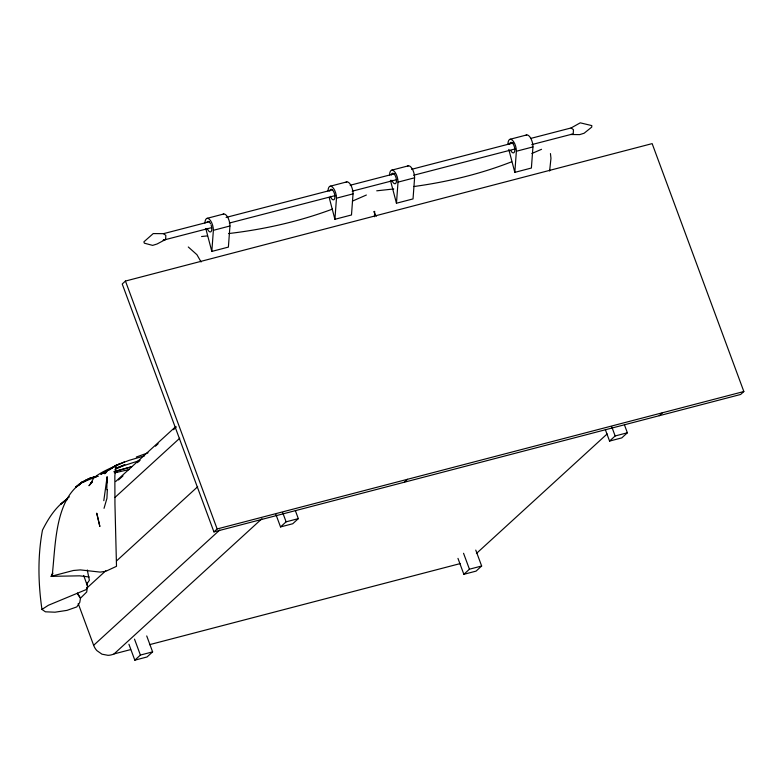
<?xml version="1.0" encoding="UTF-8"?>
<svg xmlns="http://www.w3.org/2000/svg" width="783" height="783" viewBox="0 0 783 783"><rect width="100%" height="100%" fill="white"/><g stroke="black" fill="none" stroke-linecap="round" stroke-linejoin="round"><path stroke-width="1.17" d="M374.45 216.734L374.685 211.332M549.617 171.027L550.968 158.332L550.439 153.576M106.909 483.003L107.105 476.925L103.806 500.67M107.105 476.925L106.821 489.718M107.34 489.718L106.928 498.37L104.031 508.333M165.624 239.451L165.83 235.399L163.481 233.667L153.233 233.579L143.876 241.849L144.366 243.19L152.636 245.382L157.089 243.993L165.624 239.451L163.148 240.215L211.596 227.657M222.812 214.454A8.603 3.729 75.4 0 1 227.422 216.774A8.603 3.729 75.4 0 1 229.948 225.984L228.391 247.095L211.821 251.421L213.377 230.31A8.603 3.729 75.4 0 0 209.247 219.132A8.603 3.729 75.4 0 0 204.95 223.057M345.91 182.341A8.603 3.729 75.4 0 1 350.52 184.651A8.603 3.729 75.4 0 1 353.045 193.861L351.489 214.973L334.918 219.299L336.475 198.187A8.603 3.729 75.4 0 0 332.335 187.01A8.603 3.729 75.4 0 0 328.048 190.944M407.454 166.28A8.603 3.729 75.4 0 1 412.064 168.59A8.603 3.729 75.4 0 1 414.589 177.81L413.033 198.911L396.462 203.237L398.018 182.126A8.603 3.729 75.4 0 0 393.888 170.958A8.603 3.729 75.4 0 0 389.591 174.883M525.814 135.39A8.603 3.729 75.4 0 1 530.424 137.71A8.603 3.729 75.4 0 1 532.949 146.92L531.393 168.032L514.822 172.358L516.379 151.246A8.603 3.729 75.4 0 0 512.248 140.069A8.603 3.729 75.4 0 0 507.952 143.994M144.434 455.882L129.087 460.355L116.001 465.366L114.847 475.79L114.954 504.193L116.501 566.315L105.646 571.355L100.126 572.099L80.404 569.897L73.367 570.494L51.101 576.337L52.784 573.029L52.118 576.131C56.239 541.464 53.978 485.137 97.806 476.23M86.933 582.895L87.5 586.428L86.698 592.017L80.492 598.173L79.768 602.44L76.803 606.913L67.005 610.368L54.996 612.198L45.404 611.807L41.949 609.419L48.389 605.269L86.061 589.638L87.774 586.682L86.747 584.069L89.379 580.272L87.285 569.965M91.983 481.78L90.789 483.405L93.725 477.933C102.72 470.593 114.073 466.981 124.37 461.833M91.856 481.927L88.959 485.724L92.13 482.22M69.335 496.823L60.653 504.252L67.064 499.603M125.446 281.058L122.226 283.994L213.935 531.902L740.64 394.466L743.85 391.529L652.151 143.622L125.446 281.058L217.145 528.965L213.935 531.902M66.8 499.182L65.351 500.513L67.426 499.437M115.639 481.545L175.901 426.451M118.478 479.979L122.99 475.858M137.417 462.675L140.118 460.198M155.445 446.193L158.146 443.716M173.474 429.701L176.175 427.224M114.895 497.508L179.728 438.226M86.913 588.004L105.822 570.719M116.628 560.834L197.668 486.732M130.604 649.606L114.054 653.922A17.666 16.247 -81.6 0 1 107.985 655.322L101.976 654.187L96.945 650.663A16.257 14.955 -81.6 0 1 93.647 645.309L219.71 530.042M114.054 653.922L261.904 518.737M128.921 644.243L134.813 660.167L140.402 655.058L152.616 651.877L146.724 635.943M275.9 514.421L280.529 526.93L286.108 521.83L298.323 518.64L295.377 510.673M152.616 651.877L147.028 656.976L134.813 660.167M298.323 518.64L292.744 523.749L280.529 526.93M404.273 482.24L407.493 479.294M476.426 553.473L607.138 433.948M457.967 558.377L463.859 574.311L469.438 569.202L481.653 566.011L475.761 550.087M605.367 429.691L609.575 441.074L615.154 435.965L627.369 432.784L624.423 424.817M481.653 566.011L476.074 571.12L463.859 574.311M627.369 432.784L621.79 437.883L609.575 441.074M659.227 415.704L662.438 412.768M106.547 472.218L104.668 473.754L108.26 469.947L116.001 465.366M109.366 469.917L116.647 465.024M67.309 499.016C55.887 506.405 48.507 518.258 42.478 530.12C37.574 556.155 38.181 583.247 41.949 609.419M80.492 483.747L75.589 487.418L82.421 482.005L75.589 487.418C81.638 481.584 89.242 477.65 97.542 476.279M80.395 483.845L78.29 485.078L82.881 481.574L81.598 482.592L94.714 477.405M83.536 481.995L89.83 478.286L97.836 476.25L89.83 478.286L83.605 481.927M530.923 138.366L571.091 127.952L580.252 122.833L591.801 125.593L591.733 127.12L584.108 133.247L579.665 134.627L570.758 134.5L531.774 144.61M531.853 153.517L541.552 149.299M120.171 463.399L100.782 474.341L106.527 471.346M115.013 469.467L124.722 464.955M117.802 467.559L121.15 466.159M121.453 466.032L124.703 464.671M352.389 201.123L366.385 195.016M332.423 209.11C299.018 221.579 263.979 229.419 228.597 233.559M511.681 161.778C480.263 174.051 447.21 181.989 413.825 186.54M136.301 457.037L148.016 452.819M115.434 468.273L139.247 460.668M570.758 134.5L573.234 133.736L573.44 129.684L571.091 127.952M115.15 472.433L117.47 471.757M114.289 472.746L117.636 471.787M114.181 471.718L131.691 466.717L114.132 471.562M207.123 218.33L223.693 214.013M330.22 186.217L346.791 181.891M391.764 170.156L408.334 165.83M510.125 139.266L526.695 134.94M213.377 230.31L229.948 225.984M336.475 198.187L353.045 193.861M398.018 182.126L414.589 177.81M516.379 151.246L532.949 146.92M217.145 528.965L743.85 391.529M149.514 644.673L460.316 563.564M163.481 233.667L209.56 221.716M226.101 217.429L332.432 189.848M350.158 185.248L395.053 173.611M411.594 169.314L513.198 142.966M229.311 223.057L335.643 195.486M352.184 191.189L397.089 179.552M413.63 175.255L515.234 148.907M115.199 472.736L129.068 469.526M51.101 576.337L79.651 575.838L89.184 576.973M376.731 190.817L393.761 188.957M201.564 236.535L207.358 235.889M188.282 246.988L196.934 254.7L201.094 261.972M77.762 594.326L80.492 598.173L77.448 593.044M373.745 211.576L376.271 216.265M611.787 426.862L615.154 435.965M463.546 553.278L469.438 569.202M282.741 512.728L286.108 521.83M134.51 639.134L140.402 655.058M78.202 603.536L93.647 645.309M83.683 575.456L86.747 584.069M508.784 149.406L514.822 172.358M390.423 180.286L396.462 203.237M329.173 197.492L334.918 219.299M205.772 228.47L211.821 251.421M211.077 224.936A5.432 2.359 75.4 0 1 211.009 231.68A5.432 2.359 75.4 0 1 207.25 228.44M206.888 222.323A5.432 2.359 75.4 0 1 210.539 223.703M329.702 191.121A5.432 2.359 75.4 0 1 333.431 191.209A5.432 2.359 75.4 0 1 334.41 199.176A5.432 2.359 75.4 0 1 330.338 196.318M391.246 175.059A5.432 2.359 75.4 0 1 394.975 175.147A5.432 2.359 75.4 0 1 395.953 183.114A5.432 2.359 75.4 0 1 391.892 180.256M509.606 144.18A5.432 2.359 75.4 0 1 513.119 143.925A5.432 2.359 75.4 0 1 514.558 151.706A5.432 2.359 75.4 0 1 510.79 150.6M81.08 482.994L79.152 484.148L87.676 479.47L81.08 482.994M99.823 526.333L96.769 513.305L99.823 526.333"/></g></svg>
